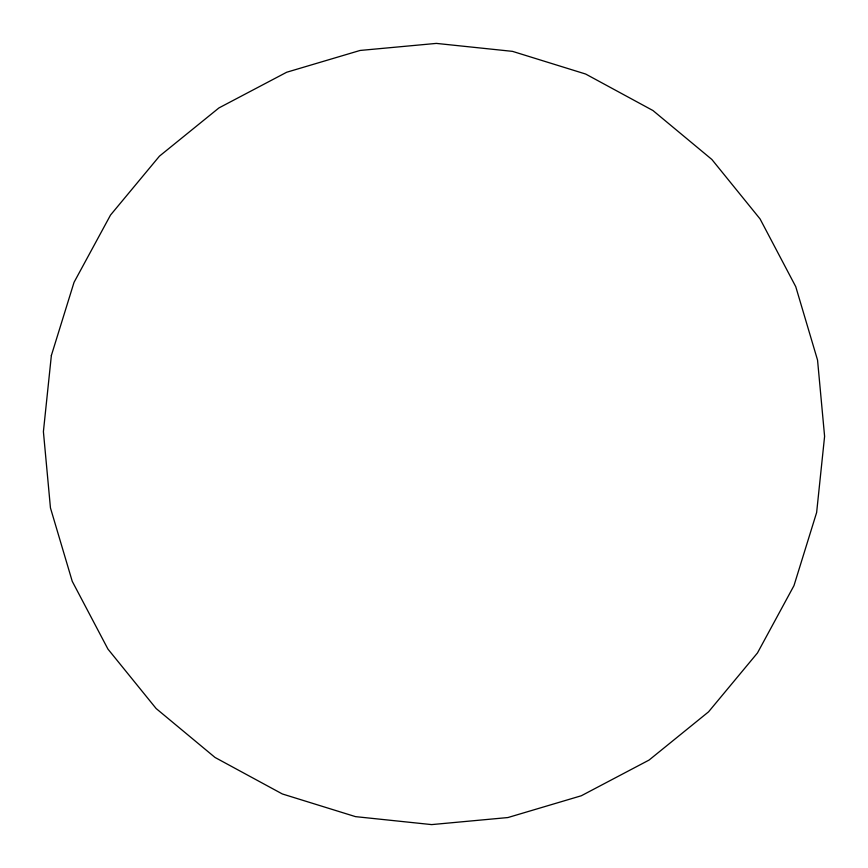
<?xml version="1.0" encoding="UTF-8"?>
<svg xmlns="http://www.w3.org/2000/svg" width="868" height="868" viewBox="0 0 868 868"><rect width="100%" height="100%" fill="white"/><g stroke="black" fill="none" stroke-linecap="round" stroke-linejoin="round"><path stroke-width="1.3" d="M51.364 355.5L43.4 431.656L50.453 507.899L72.239 581.31L107.925 649.058L156.142 708.538L215.047 757.471L282.36 793.97L355.5 816.636L431.656 824.6L507.899 817.548L581.31 795.761L649.058 760.075L708.538 711.858L757.471 652.953L793.97 585.65L816.636 512.5L824.6 436.344L817.548 360.101L795.761 286.69L760.075 218.942L711.858 159.462L652.953 110.529L585.64 74.03L512.5 51.364L436.344 43.4L360.101 50.453L286.69 72.239L218.942 107.925L159.462 156.142L110.529 215.047L74.03 282.35L51.364 355.5"/></g></svg>
